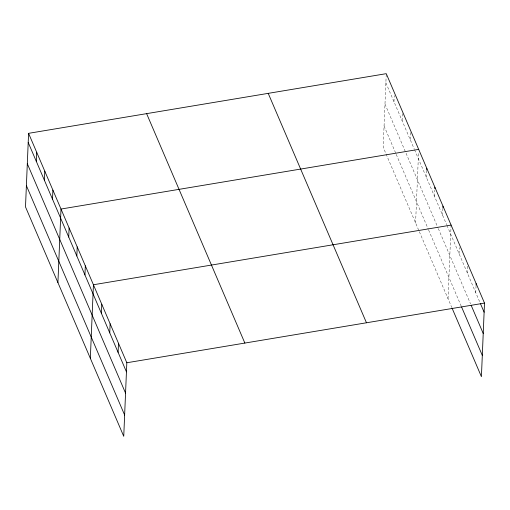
<?xml version="1.0" encoding="UTF-8"?>
<svg xmlns="http://www.w3.org/2000/svg" width="510" height="510" viewBox="0 0 510 510"><rect width="100%" height="100%" fill="white"/><g stroke="black" fill="none" stroke-linecap="round" stroke-linejoin="round"><path stroke-width="0.38" stroke-dasharray="2.55 1.91" d="M386.223 74.428L383.176 147.243L419.022 230.96M393.981 101.707L394.236 95.631M402.084 120.634L402.435 112.283M410.193 139.561L410.537 131.21M415.593 222.953L418.551 152.413M426.398 177.416L426.717 169.824M434.507 196.344L434.762 190.268M442.61 215.271L442.929 207.678M448.016 298.662L451.063 225.847M459.064 253.693L459.319 247.624M467.415 273.194L467.797 264.091M475.766 292.695L476.085 285.109M385.872 82.779L414.241 149.022M414.553 149.749L446.664 224.731M446.977 225.458L480.095 302.806M384.986 104.053L437.975 227.804M438.288 228.537L470.545 303.858M384.062 125.97L395.913 153.637M396.219 154.364L428.33 229.341M428.642 230.074L461.276 306.28M419.335 231.693L451.726 307.332"/><path stroke-width="0.76" d="M28.585 133.333L25.5 206.913L123.745 436.331L126.824 362.757L28.585 133.333L386.255 73.669L484.5 303.087L481.414 376.667L452.032 308.053M36.306 161.37L36.688 152.26M44.415 180.298L44.791 171.188M52.517 199.225L52.9 190.115M57.923 282.616L61.002 209.043L418.678 149.379M68.729 237.08L69.111 227.97M76.831 256.007L77.214 246.897M84.941 274.935L85.317 265.825M90.34 358.326L93.426 284.752L451.095 225.088M101.394 313.363L101.777 304.253M109.746 332.858L110.128 323.754M118.097 352.359L118.479 343.255M426.717 169.824L426.781 168.306M434.826 188.751L434.89 187.234M442.929 207.678L442.992 206.161M476.085 285.109L476.149 283.585M126.824 362.757L484.5 303.087M480.407 303.533L484.117 312.197M471.163 305.305L483.225 333.47M461.588 307.001L482.307 355.393M268.222 93.362L366.467 322.779M146.619 113.647L244.857 343.064M28.203 142.443L126.448 371.86M27.311 163.716L125.556 393.133M26.392 185.64L124.638 415.057"/></g></svg>
